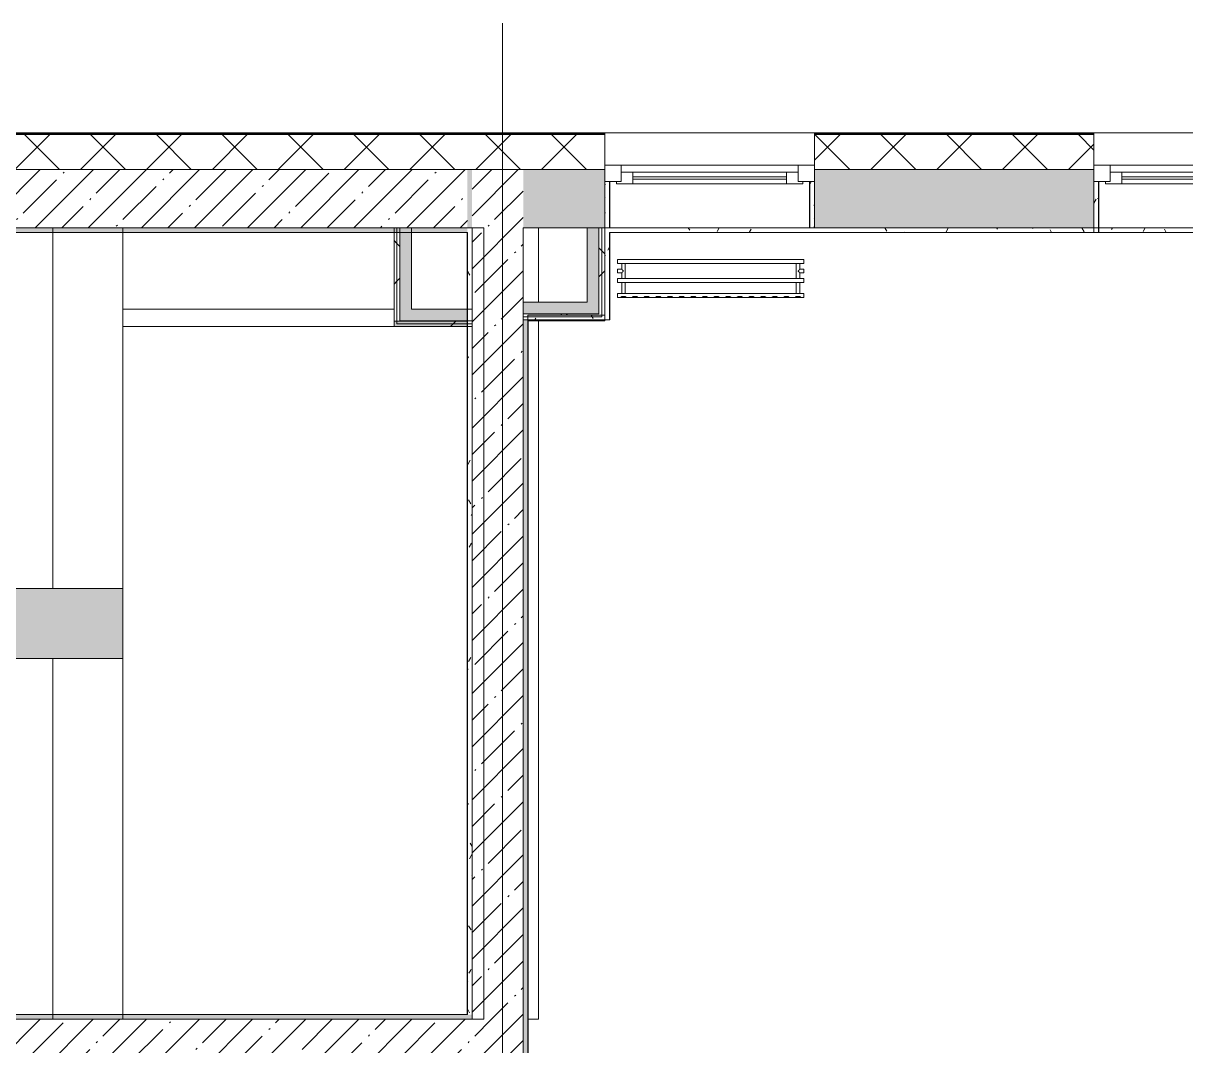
# Model space of a CAD drawing. Header units: millimetres. Extents: x -1113 to 415037, y -3642 to 354837.
# Drawn here: x 247425 to 252417, y 17636 to 22028 of the extents above; entities that cross this region are included whole.
import ezdxf

# ---------------------------------------------------------------- set-up
doc = ezdxf.new("R2010")
doc.units = ezdxf.units.MM
for name, color, linetype, lineweight in [('A-AREA-BNDY', 7, 'Continuous', 5), ('A-FLOR', 7, 'Continuous', 9), ('A-GLAZ', 7, 'Continuous', 9), ('A-GLAZ-1', 7, 'Continuous', 5), ('A-WALL', 7, 'Continuous', 5), ('I-WALL', 7, 'Continuous', 5), ('S-STRS', 7, 'Continuous', 9), ('S-STRS-MBND', 7, 'Continuous', 9), ('Оси', 7, 'Continuous', 9)]:
    doc.layers.add(name, color=color, linetype=linetype, lineweight=lineweight)
doc.layers.add('A-AREA-PATT-2', color=7, linetype='Continuous', lineweight=5, true_color=0xcde0ef, transparency=1)
for name, color, linetype, lineweight, true_color in [('A-WALL-1', 9, 'Continuous', 5, 0x808080), ('A-WALL-FNSH-1', 9, 'Continuous', 5, 0x808080), ('M-EQPM-1', 7, 'Continuous', 9, 0xb2b2b2)]:
    doc.layers.add(name, color=color, linetype=linetype, lineweight=lineweight, true_color=true_color)
pattern_1 = [(45, (148772.12, -1e-08), (-114.04925, 114.04925), []), (45, (148886.17, -1e-08), (-114.04925, 114.04925), [201.612, -40.322, 6.706, -33.617])]
pattern_2 = [(0, (148772.123, -1e-08), (243.84, 60.96), [20.117, -162.763, 20.117, -162.763, -975.36]), (0, (148772.123, -1e-08), (243.84, 60.96), [-365.76, 20.117, -345.643, 20.117, -162.763, -426.72]), (0, (148772.123, -1e-08), (243.84, 60.96), [-914.4, 20.117, -101.803, 20.117, -284.683]), (120, (148863.563, 30.48), (-174.71291, 180.691634), [20.117, -162.763, 20.117, -162.763, -975.36]), (120, (148863.563, 30.48), (-174.71291, 180.691634), [-365.76, 20.117, -345.643, 20.117, -162.763, -426.72]), (120, (148863.563, 30.48), (-174.71291, 180.691634), [-914.4, 20.117, -101.803, 20.117, -284.683]), (240, (148894.043, 152.4), (-69.12709, -241.651634), [20.117, -162.763, 20.117, -162.763, -975.36]), (240, (148894.043, 152.4), (-69.12709, -241.651634), [-365.76, 20.117, -345.643, 20.117, -162.763, -426.72]), (240, (148894.043, 152.4), (-69.12709, -241.651634), [-914.4, 20.117, -101.803, 20.117, -284.683])]
pattern_3 = [(45, (148772.12, -1e-08), (-212.132, 212.132), []), (135, (148772.12, -1e-08), (-212.132, -212.132), [])]

# ---------------------------------------------------------------- blocks, each defined once
blk = doc.blocks.new('120_Окно_СКБ_1Ст - 120_Окно_СКБ_1Ст 900х2500_h_ с форточкой-22877787-Объем проектирования 2 этажа')
at = {"layer": 'A-GLAZ'}
for p, q in [((-450, -127), (-450, -57)), ((-450, -57), (-380, -57)), ((-380, -57), (-380, -127)), ((380, -87), (-380, -87)), ((-380, -87), (-380, -127)), ((-330, -137), (-330, -87)), ((330, -137), (330, -87)), ((380, -127), (380, -57)), ((380, -57), (450, -57)), ((380, -127), (380, -87)), ((450, -57), (450, -127)), ((-380, -127), (-450, -127)), ((-380, -127), (-400, -127)), ((-400, -127), (-400, -137)), ((-400, -137), (400, -137)), ((400, -137), (-400, -137)), ((450, -127), (380, -127)), ((400, -127), (380, -127)), ((400, -137), (400, -127))]:
    blk.add_line(p, q, dxfattribs=at)
at = {"layer": 'A-GLAZ-1'}
for p, q in [((450, -57), (-450, -57)), ((-430, -127), (-400, -127)), ((-330, -107), (330, -107)), ((330, -117), (-330, -117)), ((400, -127), (430, -127))]:
    blk.add_line(p, q, dxfattribs=at)
blk = doc.blocks.new('120_Окно_СКБ_2Ст_Фрамуга сверху - 120_Окно_СКБ_2Ст_2300х2500_h_ ДОО-23103760-Объем проектирования 2 этажа')
at = {"layer": 'A-GLAZ'}
for p, q in [((-1150, -127), (-1150, -57)), ((-1150, -57), (-1080, -57)), ((-1080, -57), (-1080, -127)), ((520, -87), (-1080, -87)), ((-1080, -87), (-1080, -127)), ((-1030, -137), (-1030, -87)), ((470, -137), (470, -87)), ((520, -127), (520, -57)), ((520, -57), (590, -57)), ((520, -127), (520, -87)), ((590, -57), (590, -127)), ((1080, -87), (590, -87)), ((590, -87), (590, -127)), ((640, -137), (640, -87)), ((1030, -137), (1030, -87)), ((1080, -127), (1080, -57)), ((1080, -57), (1150, -57)), ((1080, -127), (1080, -87)), ((1150, -57), (1150, -127)), ((-1080, -127), (-1150, -127)), ((-1080, -127), (-1100, -127)), ((-1100, -127), (-1100, -137)), ((-1100, -137), (540, -137)), ((540, -137), (-1100, -137)), ((590, -127), (520, -127)), ((540, -127), (520, -127)), ((540, -137), (540, -127)), ((590, -127), (570, -127)), ((570, -127), (570, -137)), ((570, -137), (1100, -137)), ((1100, -137), (570, -137)), ((1150, -127), (1080, -127)), ((1100, -127), (1080, -127)), ((1100, -137), (1100, -127))]:
    blk.add_line(p, q, dxfattribs=at)
at = {"layer": 'A-GLAZ-1'}
for p, q in [((1150, -57), (-1150, -57)), ((-1080, -57), (1080, -57)), ((-1130, -127), (-1100, -127)), ((-1030, -107), (470, -107)), ((470, -117), (-1030, -117)), ((540, -127), (570, -127)), ((540, -127), (570, -127)), ((640, -107), (1030, -107)), ((1030, -117), (640, -117)), ((1100, -127), (1130, -127))]:
    blk.add_line(p, q, dxfattribs=at)
blk = doc.blocks.new('radiator_prado_classic_z_tip_30_po exemplyaru - Classic Z Тип 30-300-31189091-Объем проектирования 2 этажа')
at = {"layer": 'M-EQPM-1'}
for p, q in [((0, 228), (0, 210)), ((800, 228), (0, 228)), ((0, 210), (0, 228)), ((0, 228), (12.5, 228)), ((0, 210), (800, 210)), ((17.8, 210), (0, 210)), ((12.5, 228), (37.5, 228)), ((37.5, 228), (12.5, 228)), ((12.5, 228), (37.5, 228)), ((12.5, 228), (17.5, 223)), ((12.5, 228), (17.5, 223)), ((32.5, 223), (17.5, 223)), ((17.5, 223), (32.5, 223)), ((17.5, 210), (17.5, 164)), ((17.5, 210), (17.5, 164)), ((17.8, 210), (17.5, 210)), ((17.5, 210), (17.8, 210)), ((17.8, 210), (17.5, 210)), ((17.5, 210), (32.5, 210)), ((26.9, 210), (17.8, 210)), ((17.8, 210), (32.2, 210)), ((18.5, 210), (17.8, 210)), ((19.7, 210), (18.5, 210)), ((21.2, 210), (19.7, 210)), ((23.1, 210), (21.2, 210)), ((25, 210), (23.1, 210)), ((26.9, 210), (25, 210)), ((32.2, 210), (26.9, 210)), ((28.7, 210), (26.9, 210)), ((30.3, 210), (28.7, 210)), ((31.5, 210), (30.3, 210)), ((32.2, 210), (31.5, 210)), ((32.5, 210), (32.2, 210)), ((32.2, 210), (32.5, 210)), ((32.5, 210), (32.2, 210)), ((767.8, 210), (32.2, 210)), ((32.5, 223), (37.5, 228)), ((37.5, 228), (32.5, 223)), ((32.5, 164), (32.5, 210)), ((32.5, 164), (32.5, 210)), ((37.5, 228), (62.5, 228)), ((62.5, 228), (87.5, 228)), ((87.5, 228), (62.5, 228)), ((62.5, 228), (87.5, 228)), ((62.5, 228), (67.5, 223)), ((62.5, 228), (67.5, 223)), ((82.5, 223), (67.5, 223)), ((67.5, 223), (82.5, 223)), ((82.5, 223), (87.5, 228)), ((87.5, 228), (82.5, 223)), ((87.5, 228), (112.5, 228)), ((112.5, 228), (137.5, 228)), ((137.5, 228), (112.5, 228)), ((112.5, 228), (137.5, 228)), ((112.5, 228), (117.5, 223)), ((112.5, 228), (117.5, 223)), ((132.5, 223), (117.5, 223)), ((117.5, 223), (132.5, 223)), ((132.5, 223), (137.5, 228)), ((137.5, 228), (132.5, 223)), ((137.5, 228), (162.5, 228)), ((162.5, 228), (187.5, 228)), ((187.5, 228), (162.5, 228)), ((162.5, 228), (187.5, 228)), ((162.5, 228), (167.5, 223)), ((162.5, 228), (167.5, 223)), ((182.5, 223), (167.5, 223)), ((167.5, 223), (182.5, 223)), ((182.5, 223), (187.5, 228)), ((187.5, 228), (182.5, 223)), ((187.5, 228), (212.5, 228)), ((212.5, 228), (237.5, 228)), ((237.5, 228), (212.5, 228)), ((212.5, 228), (237.5, 228)), ((212.5, 228), (217.5, 223)), ((212.5, 228), (217.5, 223)), ((232.5, 223), (217.5, 223)), ((217.5, 223), (232.5, 223)), ((232.5, 223), (237.5, 228)), ((237.5, 228), (232.5, 223)), ((237.5, 228), (262.5, 228)), ((262.5, 228), (287.5, 228)), ((287.5, 228), (262.5, 228)), ((262.5, 228), (287.5, 228)), ((262.5, 228), (267.5, 223)), ((262.5, 228), (267.5, 223)), ((282.5, 223), (267.5, 223)), ((267.5, 223), (282.5, 223)), ((282.5, 223), (287.5, 228)), ((287.5, 228), (282.5, 223)), ((287.5, 228), (312.5, 228)), ((312.5, 228), (337.5, 228)), ((337.5, 228), (312.5, 228)), ((312.5, 228), (337.5, 228)), ((312.5, 228), (317.5, 223)), ((312.5, 228), (317.5, 223)), ((332.5, 223), (317.5, 223)), ((317.5, 223), (332.5, 223)), ((332.5, 223), (337.5, 228)), ((337.5, 228), (332.5, 223)), ((337.5, 228), (362.5, 228)), ((362.5, 228), (387.5, 228)), ((387.5, 228), (362.5, 228)), ((362.5, 228), (387.5, 228)), ((362.5, 228), (367.5, 223)), ((362.5, 228), (367.5, 223)), ((382.5, 223), (367.5, 223)), ((367.5, 223), (382.5, 223)), ((382.5, 223), (387.5, 228)), ((387.5, 228), (382.5, 223)), ((387.5, 228), (412.5, 228)), ((412.5, 228), (437.5, 228)), ((437.5, 228), (412.5, 228)), ((412.5, 228), (437.5, 228)), ((412.5, 228), (417.5, 223)), ((412.5, 228), (417.5, 223)), ((432.5, 223), (417.5, 223)), ((417.5, 223), (432.5, 223)), ((432.5, 223), (437.5, 228)), ((437.5, 228), (432.5, 223)), ((437.5, 228), (462.5, 228)), ((462.5, 228), (487.5, 228)), ((487.5, 228), (462.5, 228)), ((462.5, 228), (487.5, 228)), ((462.5, 228), (467.5, 223)), ((462.5, 228), (467.5, 223)), ((482.5, 223), (467.5, 223)), ((467.5, 223), (482.5, 223)), ((482.5, 223), (487.5, 228)), ((487.5, 228), (482.5, 223)), ((487.5, 228), (512.5, 228)), ((512.5, 228), (537.5, 228)), ((537.5, 228), (512.5, 228)), ((512.5, 228), (537.5, 228)), ((512.5, 228), (517.5, 223)), ((512.5, 228), (517.5, 223)), ((532.5, 223), (517.5, 223)), ((517.5, 223), (532.5, 223)), ((532.5, 223), (537.5, 228)), ((537.5, 228), (532.5, 223)), ((537.5, 228), (562.5, 228)), ((562.5, 228), (587.5, 228)), ((587.5, 228), (562.5, 228)), ((562.5, 228), (587.5, 228)), ((562.5, 228), (567.5, 223)), ((562.5, 228), (567.5, 223)), ((582.5, 223), (567.5, 223)), ((567.5, 223), (582.5, 223)), ((582.5, 223), (587.5, 228)), ((587.5, 228), (582.5, 223)), ((587.5, 228), (612.5, 228)), ((612.5, 228), (637.5, 228)), ((637.5, 228), (612.5, 228)), ((612.5, 228), (637.5, 228)), ((612.5, 228), (617.5, 223)), ((612.5, 228), (617.5, 223)), ((632.5, 223), (617.5, 223)), ((617.5, 223), (632.5, 223)), ((632.5, 223), (637.5, 228)), ((637.5, 228), (632.5, 223)), ((637.5, 228), (662.5, 228)), ((662.5, 228), (687.5, 228)), ((687.5, 228), (662.5, 228)), ((662.5, 228), (687.5, 228)), ((662.5, 228), (667.5, 223)), ((662.5, 228), (667.5, 223)), ((682.5, 223), (667.5, 223)), ((667.5, 223), (682.5, 223)), ((682.5, 223), (687.5, 228)), ((687.5, 228), (682.5, 223)), ((687.5, 228), (712.5, 228)), ((712.5, 228), (737.5, 228)), ((737.5, 228), (712.5, 228)), ((712.5, 228), (737.5, 228)), ((712.5, 228), (717.5, 223)), ((712.5, 228), (717.5, 223)), ((732.5, 223), (717.5, 223)), ((717.5, 223), (732.5, 223)), ((732.5, 223), (737.5, 228)), ((737.5, 228), (732.5, 223)), ((737.5, 228), (762.5, 228)), ((762.5, 228), (787.5, 228)), ((787.5, 228), (762.5, 228)), ((762.5, 228), (787.5, 228)), ((762.5, 228), (767.5, 223)), ((762.5, 228), (767.5, 223)), ((782.5, 223), (767.5, 223)), ((767.5, 223), (782.5, 223)), ((767.5, 210), (767.5, 164)), ((767.5, 210), (767.5, 164)), ((767.8, 210), (767.5, 210)), ((767.5, 210), (782.5, 210)), ((767.8, 210), (767.5, 210)), ((767.5, 210), (767.8, 210)), ((778.7, 210), (767.8, 210)), ((776.9, 210), (767.8, 210)), ((767.8, 210), (782.2, 210)), ((782.2, 210), (776.9, 210)), ((780.3, 210), (778.7, 210)), ((781.5, 210), (780.3, 210)), ((782.2, 210), (781.5, 210)), ((782.5, 210), (782.2, 210)), ((782.5, 210), (782.2, 210)), ((782.2, 210), (782.5, 210)), ((800, 210), (782.2, 210)), ((782.5, 223), (787.5, 228)), ((787.5, 228), (782.5, 223)), ((782.5, 164), (782.5, 210)), ((782.5, 164), (782.5, 210)), ((787.5, 228), (800, 228)), ((800, 210), (800, 228)), ((800, 228), (800, 210)), ((800, 164), (0, 164)), ((0, 164), (0, 146)), ((0, 146), (0, 164)), ((0, 164), (17.8, 164)), ((17.8, 164), (17.5, 164)), ((17.5, 164), (17.8, 164)), ((17.8, 164), (17.5, 164)), ((17.5, 164), (32.5, 164)), ((23.1, 164), (17.8, 164)), ((17.8, 164), (18.5, 164)), ((32.2, 164), (17.8, 164)), ((18.5, 164), (19.7, 164)), ((19.7, 164), (21.2, 164)), ((21.2, 164), (23.1, 164)), ((26.9, 164), (23.1, 164)), ((23.1, 164), (25, 164)), ((25, 164), (26.9, 164)), ((32.2, 164), (26.9, 164)), ((26.9, 164), (28.7, 164)), ((28.7, 164), (30.3, 164)), ((30.3, 164), (31.5, 164)), ((31.5, 164), (32.2, 164)), ((32.5, 164), (32.2, 164)), ((32.2, 164), (32.5, 164)), ((32.5, 164), (32.2, 164)), ((32.2, 164), (767.8, 164)), ((767.8, 164), (767.5, 164)), ((767.5, 164), (782.5, 164)), ((767.8, 164), (767.5, 164)), ((767.5, 164), (767.8, 164)), ((778.7, 164), (767.8, 164)), ((768.5, 164), (767.8, 164)), ((767.8, 164), (782.2, 164)), ((771.2, 164), (768.5, 164)), ((782.2, 164), (771.2, 164)), ((782.2, 164), (778.7, 164)), ((782.5, 164), (782.2, 164)), ((782.5, 164), (782.2, 164)), ((782.2, 164), (782.5, 164)), ((782.2, 164), (800, 164)), ((800, 146), (800, 164)), ((800, 164), (800, 146)), ((0, 146), (800, 146)), ((18.5, 146), (0, 146)), ((17.5, 121.5), (0, 121.5)), ((17.5, 121.5), (0, 121.5)), ((0, 121.5), (0, 120.5)), ((0, 106.5), (0, 121.5)), ((0, 120.5), (0, 107.5)), ((0, 120.5), (0, 119.3)), ((0, 114), (0, 120.5)), ((0, 120.5), (0, 120.5)), ((0, 119.3), (0, 117.8)), ((0, 117.8), (0, 114)), ((0, 114), (0, 110.3)), ((0, 107.5), (0, 114)), ((0, 110.3), (0, 108.7)), ((0, 108.7), (0, 107.5)), ((0, 107.5), (0, 106.5)), ((0, 107.5), (0, 107.5)), ((0, 106.5), (17.5, 106.5)), ((0, 106.5), (17.5, 106.5)), ((17.5, 146), (17.5, 121.5)), ((17.5, 146), (17.5, 121.5)), ((17.5, 146), (18.5, 146)), ((18.5, 146), (17.5, 146)), ((17.5, 146), (18.5, 146)), ((32.5, 146), (17.5, 146)), ((17.5, 106.5), (17.5, 82)), ((17.5, 106.5), (17.5, 82)), ((18.5, 146), (32.2, 146)), ((32.2, 146), (18.5, 146)), ((18.5, 146), (19.7, 146)), ((19.7, 146), (21.2, 146)), ((21.2, 146), (23.1, 146)), ((23.1, 146), (25, 146)), ((25, 146), (26.9, 146)), ((26.9, 146), (28.7, 146)), ((28.7, 146), (30.3, 146)), ((30.3, 146), (31.5, 146)), ((31.5, 146), (32.2, 146)), ((32.2, 146), (32.5, 146)), ((32.5, 146), (32.2, 146)), ((32.2, 146), (32.5, 146)), ((767.8, 146), (32.2, 146)), ((32.5, 82), (32.5, 146)), ((32.5, 82), (32.5, 146)), ((767.5, 146), (767.5, 82)), ((767.5, 146), (767.5, 82)), ((767.5, 146), (767.8, 146)), ((782.5, 146), (767.5, 146)), ((767.5, 146), (767.8, 146)), ((767.8, 146), (767.5, 146)), ((767.8, 146), (769.7, 146)), ((767.8, 146), (781.5, 146)), ((775, 146), (767.8, 146)), ((769.7, 146), (773.1, 146)), ((773.1, 146), (776.9, 146)), ((780.3, 146), (775, 146)), ((776.9, 146), (780.3, 146)), ((780.3, 146), (781.5, 146)), ((781.5, 146), (780.3, 146)), ((781.5, 146), (782.5, 146)), ((781.5, 146), (782.5, 146)), ((782.5, 146), (781.5, 146)), ((800, 146), (781.5, 146)), ((782.5, 121.5), (782.5, 146)), ((782.5, 121.5), (782.5, 146)), ((800, 121.5), (782.5, 121.5)), ((800, 121.5), (782.5, 121.5)), ((782.5, 82), (782.5, 106.5)), ((782.5, 106.5), (800, 106.5)), ((782.5, 82), (782.5, 106.5)), ((782.5, 106.5), (800, 106.5)), ((800, 121.5), (800, 106.5)), ((800, 120.5), (800, 121.5)), ((800, 121.5), (800, 120.5)), ((800, 120.5), (800, 121.5)), ((800, 107.5), (800, 120.5)), ((800, 120.5), (800, 107.5)), ((800, 107.5), (800, 120.5)), ((800, 106.5), (800, 107.5)), ((800, 107.5), (800, 106.5)), ((800, 106.5), (800, 107.5)), ((800, 82), (0, 82)), ((0, 82), (0, 64)), ((0, 64), (0, 82)), ((0, 82), (18.5, 82)), ((800, 64), (0, 64)), ((0, 64), (800, 64)), ((18.5, 82), (17.5, 82)), ((17.5, 82), (18.5, 82)), ((18.5, 82), (17.5, 82)), ((17.5, 82), (32.5, 82)), ((32.2, 82), (18.5, 82)), ((18.5, 82), (32.2, 82)), ((30.3, 82), (18.5, 82)), ((31.5, 82), (30.3, 82)), ((32.2, 82), (31.5, 82)), ((32.5, 82), (32.2, 82)), ((32.2, 82), (32.5, 82)), ((32.5, 82), (32.2, 82)), ((32.2, 82), (767.8, 82)), ((767.8, 82), (767.5, 82)), ((767.5, 82), (782.5, 82)), ((767.8, 82), (767.5, 82)), ((767.5, 82), (767.8, 82)), ((771.2, 82), (767.8, 82)), ((768.5, 82), (767.8, 82)), ((767.8, 82), (781.5, 82)), ((773.1, 82), (768.5, 82)), ((778.7, 82), (771.2, 82)), ((776.9, 82), (773.1, 82)), ((781.5, 82), (776.9, 82)), ((781.5, 82), (778.7, 82)), ((782.5, 82), (781.5, 82)), ((782.5, 82), (781.5, 82)), ((781.5, 82), (782.5, 82)), ((781.5, 82), (800, 82)), ((800, 64), (800, 82)), ((800, 82), (800, 64))]:
    blk.add_line(p, q, dxfattribs=at)
for points, knots in [([(18.5, 120.5), (18.4, 120.6), (18.3, 120.7), (18.1, 120.9), (17.9, 121.1), (17.8, 121.2), (17.7, 121.3), (17.5, 121.5), (17.5, 121.5), (17.5, 121.5)], [0.7142857, 0.7142857, 0.7142857, 0.7142857, 0.75, 0.7857143, 0.8214286, 0.8571429, 0.8928571, 0.9285714, 1, 1, 1, 1]), ([(17.5, 121.5), (17.5, 121.5), (17.5, 121.5), (17.7, 121.3), (17.8, 121.2), (17.9, 121.1), (18.1, 120.9), (18.3, 120.7), (18.4, 120.6), (18.5, 120.5)], [0, 0, 0, 0, 0.0714286, 0.1071429, 0.1428571, 0.1785714, 0.2142857, 0.25, 0.2857143, 0.2857143, 0.2857143, 0.2857143]), ([(17.5, 121.5), (17.5, 121.5), (17.5, 121.5), (17.7, 121.3), (17.8, 121.2), (17.9, 121.1), (18.1, 120.9), (18.3, 120.7), (18.4, 120.6), (18.5, 120.5)], [0, 0, 0, 0, 0.0714286, 0.1071429, 0.1428571, 0.1785714, 0.2142857, 0.25, 0.2857143, 0.2857143, 0.2857143, 0.2857143]), ([(25, 114), (24.5, 114.5), (23.6, 115.4), (22.4, 116.6), (21.6, 117.4), (21.1, 117.9), (20.8, 118.2), (20.5, 118.5), (20.2, 118.8), (19.8, 119.1), (19.6, 119.4), (19.3, 119.7), (19, 120), (18.7, 120.3), (18.5, 120.5), (18.3, 120.7), (18.1, 120.9), (17.9, 121.1), (17.8, 121.2), (17.7, 121.3), (17.5, 121.5), (17.5, 121.5), (17.5, 121.5)], [0, 0, 0, 0, 0.142857, 0.285714, 0.357143, 0.392857, 0.428571, 0.464286, 0.5, 0.535714, 0.571429, 0.607143, 0.642857, 0.678571, 0.714286, 0.75, 0.785714, 0.821429, 0.857143, 0.892857, 0.928571, 1, 1, 1, 1]), ([(17.5, 106.5), (17.5, 106.5), (17.5, 106.5), (17.7, 106.7), (17.8, 106.8), (17.9, 106.9), (18.1, 107.1), (18.3, 107.3), (18.5, 107.5), (18.7, 107.7), (19, 108), (19.3, 108.3), (19.6, 108.6), (19.8, 108.9), (20.3, 109.3), (20.7, 109.7), (21.1, 110.1), (21.6, 110.6), (22.4, 111.4), (23.6, 112.6), (24.5, 113.5), (25, 114)], [0, 0, 0, 0, 0.071429, 0.107143, 0.142857, 0.178571, 0.214286, 0.25, 0.285714, 0.321429, 0.357143, 0.392857, 0.428571, 0.464286, 0.5, 0.571429, 0.607143, 0.642857, 0.714286, 0.857143, 1, 1, 1, 1]), ([(17.5, 106.5), (17.5, 106.5), (17.5, 106.5), (17.7, 106.7), (17.8, 106.8), (17.9, 106.9), (18.1, 107.1), (18.3, 107.3), (18.4, 107.4), (18.5, 107.5)], [0, 0, 0, 0, 0.0714286, 0.1071429, 0.1428571, 0.1785714, 0.2142857, 0.25, 0.2857143, 0.2857143, 0.2857143, 0.2857143]), ([(18.5, 107.5), (18.4, 107.4), (18.3, 107.3), (18.1, 107.1), (17.9, 106.9), (17.8, 106.8), (17.7, 106.7), (17.5, 106.5), (17.5, 106.5), (17.5, 106.5)], [0.7142857, 0.7142857, 0.7142857, 0.7142857, 0.75, 0.7857143, 0.8214286, 0.8571429, 0.8928571, 0.9285714, 1, 1, 1, 1]), ([(18.5, 107.5), (18.4, 107.4), (18.3, 107.3), (18.1, 107.1), (17.9, 106.9), (17.8, 106.8), (17.7, 106.7), (17.5, 106.5), (17.5, 106.5), (17.5, 106.5)], [0.7142857, 0.7142857, 0.7142857, 0.7142857, 0.75, 0.7857143, 0.8214286, 0.8571429, 0.8928571, 0.9285714, 1, 1, 1, 1]), ([(22.1, 116.9), (21.9, 117.1), (21.6, 117.4), (21.1, 117.9), (20.8, 118.2), (20.5, 118.5), (20.2, 118.8), (19.9, 119.2), (19.7, 119.3), (19.6, 119.4)], [0.2857143, 0.2857143, 0.2857143, 0.2857143, 0.3571429, 0.3928571, 0.4285714, 0.4642857, 0.5, 0.5357143, 0.5714286, 0.5714286, 0.5714286, 0.5714286]), ([(19.6, 119.4), (19.7, 119.3), (19.9, 119.2), (20.3, 118.7), (20.7, 118.3), (21.1, 117.9), (21.6, 117.4), (21.9, 117.1), (22.1, 116.9)], [0.4285714, 0.4285714, 0.4285714, 0.4285714, 0.4642857, 0.5, 0.5714286, 0.6071429, 0.6428571, 0.7142857, 0.7142857, 0.7142857, 0.7142857]), ([(19.6, 119.4), (19.7, 119.3), (19.8, 119.1), (20.3, 118.7), (20.6, 118.4), (20.8, 118.2)], [0.4285714, 0.4285714, 0.4285714, 0.4285714, 0.4642857, 0.5, 0.5714286, 0.5714286, 0.5714286, 0.5714286]), ([(19.6, 108.6), (19.7, 108.7), (19.9, 108.8), (20.3, 109.3), (20.7, 109.7), (21.1, 110.1), (21.6, 110.6), (21.9, 110.9), (22.1, 111.1)], [0.4285714, 0.4285714, 0.4285714, 0.4285714, 0.4642857, 0.5, 0.5714286, 0.6071429, 0.6428571, 0.7142857, 0.7142857, 0.7142857, 0.7142857]), ([(22.1, 111.1), (21.9, 110.9), (21.6, 110.6), (21.1, 110.1), (20.8, 109.8), (20.5, 109.5), (20.2, 109.2), (19.9, 108.8), (19.7, 108.7), (19.6, 108.6)], [0.2857143, 0.2857143, 0.2857143, 0.2857143, 0.3571429, 0.3928571, 0.4285714, 0.4642857, 0.5, 0.5357143, 0.5714286, 0.5714286, 0.5714286, 0.5714286]), ([(20.8, 118.2), (20.9, 118.1), (21.1, 117.9), (21.6, 117.4), (21.9, 117.1), (22.1, 116.9)], [0.5714286, 0.5714286, 0.5714286, 0.5714286, 0.6071429, 0.6428571, 0.7142857, 0.7142857, 0.7142857, 0.7142857]), ([(22.1, 111.1), (21.9, 110.9), (21.6, 110.6), (21.1, 110.1), (20.9, 109.9), (20.8, 109.8)], [0.2857143, 0.2857143, 0.2857143, 0.2857143, 0.3571429, 0.3928571, 0.4285714, 0.4285714, 0.4285714, 0.4285714]), ([(775, 114), (775.5, 114.5), (776.4, 115.4), (777.6, 116.6), (778.4, 117.4), (778.9, 117.9), (779.2, 118.2), (779.5, 118.5), (779.8, 118.8), (780.1, 119.2), (780.4, 119.4), (780.7, 119.7), (781, 120), (781.3, 120.3), (781.5, 120.5), (781.7, 120.7), (781.9, 120.9), (782.1, 121.1), (782.2, 121.2), (782.3, 121.3), (782.5, 121.5), (782.5, 121.5), (782.5, 121.5)], [0, 0, 0, 0, 0.142857, 0.285714, 0.357143, 0.392857, 0.428571, 0.464286, 0.5, 0.535714, 0.571429, 0.607143, 0.642857, 0.678571, 0.714286, 0.75, 0.785714, 0.821429, 0.857143, 0.892857, 0.928571, 1, 1, 1, 1]), ([(782.5, 106.5), (782.5, 106.5), (782.5, 106.5), (782.3, 106.7), (782.2, 106.8), (782.1, 106.9), (781.9, 107.1), (781.7, 107.3), (781.5, 107.5), (781.3, 107.7), (781, 108), (780.7, 108.3), (780.4, 108.6), (780.1, 108.8), (779.7, 109.3), (779.3, 109.7), (778.9, 110.1), (778.4, 110.6), (777.6, 111.4), (776.4, 112.6), (775.5, 113.5), (775, 114)], [0, 0, 0, 0, 0.071429, 0.107143, 0.142857, 0.178571, 0.214286, 0.25, 0.285714, 0.321429, 0.357143, 0.392857, 0.428571, 0.464286, 0.5, 0.571429, 0.607143, 0.642857, 0.714286, 0.857143, 1, 1, 1, 1]), ([(780.4, 119.4), (780.3, 119.3), (780.1, 119.2), (779.7, 118.7), (779.3, 118.3), (778.9, 117.9), (778.4, 117.4), (778.1, 117.1), (777.9, 116.9)], [0.4285714, 0.4285714, 0.4285714, 0.4285714, 0.4642857, 0.5, 0.5714286, 0.6071429, 0.6428571, 0.7142857, 0.7142857, 0.7142857, 0.7142857]), ([(777.9, 116.9), (778.1, 117.1), (778.4, 117.4), (778.9, 117.9), (779.2, 118.2), (779.5, 118.5), (779.8, 118.8), (780.1, 119.2), (780.3, 119.3), (780.4, 119.4)], [0.2857143, 0.2857143, 0.2857143, 0.2857143, 0.3571429, 0.3928571, 0.4285714, 0.4642857, 0.5, 0.5357143, 0.5714286, 0.5714286, 0.5714286, 0.5714286]), ([(779.2, 118.2), (779.1, 118.1), (778.9, 117.9), (778.4, 117.4), (778.1, 117.1), (777.9, 116.9)], [0.5714286, 0.5714286, 0.5714286, 0.5714286, 0.6071429, 0.6428571, 0.7142857, 0.7142857, 0.7142857, 0.7142857]), ([(777.9, 111.1), (778.1, 110.9), (778.4, 110.6), (778.9, 110.1), (779.2, 109.8), (779.5, 109.5), (779.8, 109.2), (780.1, 108.8), (780.3, 108.7), (780.4, 108.6)], [0.2857143, 0.2857143, 0.2857143, 0.2857143, 0.3571429, 0.3928571, 0.4285714, 0.4642857, 0.5, 0.5357143, 0.5714286, 0.5714286, 0.5714286, 0.5714286]), ([(777.9, 111.1), (778.1, 110.9), (778.4, 110.6), (778.9, 110.1), (779.2, 109.8), (779.5, 109.5), (779.8, 109.2), (780.1, 108.8), (780.3, 108.7), (780.4, 108.6)], [0.2857143, 0.2857143, 0.2857143, 0.2857143, 0.3571429, 0.3928571, 0.4285714, 0.4642857, 0.5, 0.5357143, 0.5714286, 0.5714286, 0.5714286, 0.5714286]), ([(780.4, 108.6), (780.3, 108.7), (780.1, 108.8), (779.7, 109.3), (779.3, 109.7), (778.9, 110.1), (778.4, 110.6), (778.1, 110.9), (777.9, 111.1)], [0.4285714, 0.4285714, 0.4285714, 0.4285714, 0.4642857, 0.5, 0.5714286, 0.6071429, 0.6428571, 0.7142857, 0.7142857, 0.7142857, 0.7142857]), ([(780.4, 119.4), (780.3, 119.3), (780.1, 119.2), (779.7, 118.7), (779.4, 118.4), (779.2, 118.2)], [0.4285714, 0.4285714, 0.4285714, 0.4285714, 0.4642857, 0.5, 0.5714286, 0.5714286, 0.5714286, 0.5714286]), ([(782.5, 121.5), (782.5, 121.5), (782.5, 121.5), (782.3, 121.3), (782.2, 121.2), (782.1, 121.1), (781.9, 120.9), (781.7, 120.7), (781.6, 120.6), (781.5, 120.5)], [0, 0, 0, 0, 0.0714286, 0.1071429, 0.1428571, 0.1785714, 0.2142857, 0.25, 0.2857143, 0.2857143, 0.2857143, 0.2857143]), ([(782.5, 121.5), (782.5, 121.5), (782.5, 121.5), (782.3, 121.3), (782.2, 121.2), (782.1, 121.1), (781.9, 120.9), (781.7, 120.7), (781.6, 120.6), (781.5, 120.5)], [0, 0, 0, 0, 0.0714286, 0.1071429, 0.1428571, 0.1785714, 0.2142857, 0.25, 0.2857143, 0.2857143, 0.2857143, 0.2857143]), ([(781.5, 120.5), (781.6, 120.6), (781.7, 120.7), (781.9, 120.9), (782.1, 121.1), (782.2, 121.2), (782.3, 121.3), (782.5, 121.5), (782.5, 121.5), (782.5, 121.5)], [0.7142857, 0.7142857, 0.7142857, 0.7142857, 0.75, 0.7857143, 0.8214286, 0.8571429, 0.8928571, 0.9285714, 1, 1, 1, 1]), ([(781.5, 107.5), (781.6, 107.4), (781.7, 107.3), (781.9, 107.1), (782.1, 106.9), (782.2, 106.8), (782.3, 106.7), (782.5, 106.5), (782.5, 106.5), (782.5, 106.5)], [0.7142857, 0.7142857, 0.7142857, 0.7142857, 0.75, 0.7857143, 0.8214286, 0.8571429, 0.8928571, 0.9285714, 1, 1, 1, 1]), ([(781.5, 107.5), (781.6, 107.4), (781.7, 107.3), (781.9, 107.1), (782.1, 106.9), (782.2, 106.8), (782.3, 106.7), (782.5, 106.5), (782.5, 106.5), (782.5, 106.5)], [0.7142857, 0.7142857, 0.7142857, 0.7142857, 0.75, 0.7857143, 0.8214286, 0.8571429, 0.8928571, 0.9285714, 1, 1, 1, 1]), ([(782.5, 106.5), (782.5, 106.5), (782.5, 106.5), (782.3, 106.7), (782.2, 106.8), (782.1, 106.9), (781.9, 107.1), (781.7, 107.3), (781.6, 107.4), (781.5, 107.5)], [0, 0, 0, 0, 0.0714286, 0.1071429, 0.1428571, 0.1785714, 0.2142857, 0.25, 0.2857143, 0.2857143, 0.2857143, 0.2857143])]:
    blk.add_open_spline(points, degree=3, knots=knots, dxfattribs=at)
for points in [[(19.6, 119.4), (19.5, 119.5), (19.3, 119.7), (19, 120), (18.7, 120.3), (18.6, 120.4), (18.5, 120.5)], [(18.5, 120.5), (18.6, 120.4), (18.7, 120.3), (19, 120), (19.3, 119.7), (19.5, 119.5), (19.6, 119.4)], [(18.5, 120.5), (18.6, 120.4), (18.7, 120.3), (19, 120), (19.3, 119.7), (19.5, 119.5), (19.6, 119.4)], [(18.5, 107.5), (18.6, 107.6), (18.7, 107.7), (19, 108), (19.3, 108.3), (19.5, 108.5), (19.6, 108.6)], [(19.6, 108.6), (19.5, 108.5), (19.3, 108.3), (19, 108), (18.7, 107.7), (18.6, 107.6), (18.5, 107.5)], [(19.6, 108.6), (19.5, 108.5), (19.3, 108.3), (19, 108), (18.7, 107.7), (18.6, 107.6), (18.5, 107.5)], [(20.8, 109.8), (20.7, 109.7), (20.5, 109.5), (20.2, 109.2), (19.8, 108.9), (19.7, 108.7), (19.6, 108.6)], [(25, 114), (24.5, 114.5), (23.6, 115.4), (22.6, 116.4), (22.1, 116.9)], [(22.1, 116.9), (22.6, 116.4), (23.6, 115.4), (24.5, 114.5), (25, 114)], [(22.1, 116.9), (22.6, 116.4), (23.6, 115.4), (24.5, 114.5), (25, 114)], [(22.1, 111.1), (22.6, 111.6), (23.6, 112.6), (24.5, 113.5), (25, 114)], [(25, 114), (24.5, 113.5), (23.6, 112.6), (22.6, 111.6), (22.1, 111.1)], [(25, 114), (24.5, 113.5), (23.6, 112.6), (22.6, 111.6), (22.1, 111.1)], [(777.9, 116.9), (777.4, 116.4), (776.4, 115.4), (775.5, 114.5), (775, 114)], [(777.9, 116.9), (777.4, 116.4), (776.4, 115.4), (775.5, 114.5), (775, 114)], [(775, 114), (775.5, 114.5), (776.4, 115.4), (777.4, 116.4), (777.9, 116.9)], [(775, 114), (775.5, 113.5), (776.4, 112.6), (777.4, 111.6), (777.9, 111.1)], [(775, 114), (775.5, 113.5), (776.4, 112.6), (777.4, 111.6), (777.9, 111.1)], [(777.9, 111.1), (777.4, 111.6), (776.4, 112.6), (775.5, 113.5), (775, 114)], [(781.5, 120.5), (781.4, 120.4), (781.3, 120.3), (781, 120), (780.7, 119.7), (780.5, 119.5), (780.4, 119.4)], [(781.5, 120.5), (781.4, 120.4), (781.3, 120.3), (781, 120), (780.7, 119.7), (780.5, 119.5), (780.4, 119.4)], [(780.4, 119.4), (780.5, 119.5), (780.7, 119.7), (781, 120), (781.3, 120.3), (781.4, 120.4), (781.5, 120.5)], [(780.4, 108.6), (780.5, 108.5), (780.7, 108.3), (781, 108), (781.3, 107.7), (781.4, 107.6), (781.5, 107.5)], [(780.4, 108.6), (780.5, 108.5), (780.7, 108.3), (781, 108), (781.3, 107.7), (781.4, 107.6), (781.5, 107.5)], [(781.5, 107.5), (781.4, 107.6), (781.3, 107.7), (781, 108), (780.7, 108.3), (780.5, 108.5), (780.4, 108.6)]]:
    blk.add_open_spline(points, degree=3, dxfattribs=at)
blk = doc.blocks.new('Зашивка приборов отопления31 - Зашивка приборов отопления-33324104-Объем проектирования 2 этажа')
at = {"layer": 'A-WALL'}
for p, q in [((126595, 120), (125430, 120)), ((126595, 45), (126595, 120)), ((126595, 45), (125430, 45)), ((125430, 45), (126595, 45)), ((126595, -285), (126595, 45))]:
    blk.add_line(p, q, dxfattribs=at)

msp = doc.modelspace()

# ---------------------------------------------------------------- hatches: boundary and pattern name
at = {"layer": 'A-AREA-PATT-2'}
h = msp.add_hatch(color=256, dxfattribs=at)
h.paths.add_polyline_path([(247852.1, 19300), (247852.1, 19600), (243952.1, 19600), (243952.1, 19300), (247552.1, 19300)])
h.paths.add_polyline_path([(249092.1, 20725), (249331.6, 20725), (249331.6, 20749.5), (249017.1, 20749.5), (249017.1, 20725), (249042.1, 20725)])
h.paths.add_polyline_path([(245382.1, 21130), (245449.7, 21130), (245449.7, 21140), (245332, 21140), (245332, 21130), (245337.6, 21130)])
at = {"layer": 'A-WALL'}
h = msp.add_hatch(dxfattribs=at)
h.set_pattern_fill('FP_24', color=256, style=0, pattern_type=2)
h.set_pattern_definition([(45, (148772.12, -1e-08), (-141.42136, 141.42136), []), (135, (148772.12, -1e-08), (-141.42136, -141.42136), [])])
h.paths.add_polyline_path([(259122.1, 21400), (260022.1, 21400), (260022.1, 21550), (258722.6, 21550), (258722.6, 21400)])
h.paths.add_polyline_path([(254322.3, 21400), (255622.6, 21400), (255622.6, 21550), (254322.3, 21550)])
h.paths.add_polyline_path([(257822.6, 21400), (257822.6, 21550), (256522.6, 21550), (256522.6, 21400), (257294.4, 21400)])
h.paths.add_polyline_path([(252022.3, 21400), (252022.3, 21550), (250822.1, 21550), (250822.1, 21400)])
h.paths.add_polyline_path([(249847.1, 21400), (249922.1, 21400), (249922.1, 21550), (245382.1, 21550), (245382.1, 21400), (249637.1, 21400)])
h.paths.add_polyline_path([(242082.1, 21400), (242082.1, 21550), (241832.1, 21550), (241832.1, 21400)])
h.paths.add_polyline_path([(266689.9, 21400), (268022.3, 21400), (268022.3, 21550), (266672.6, 21550), (266672.6, 21400)])
h.paths.add_polyline_path([(264521.7, 21400), (265772.6, 21400), (265772.6, 21550), (264372.6, 21550), (264372.6, 21400)])
h.paths.add_polyline_path([(260922.1, 21400), (262072.6, 21400), (262072.6, 21550), (260922.1, 21550)])
h.paths.add_polyline_path([(273602.1, 21400), (274002.1, 21400), (274002.1, 21550), (268922.3, 21550), (268922.3, 21400), (272471.8, 21400)])
at = {"layer": 'I-WALL'}
h = msp.add_hatch(dxfattribs=at)
h.set_pattern_fill('FP_1', color=256, style=0, pattern_type=2)
h.set_pattern_definition(pattern_1)
h.paths.add_polyline_path([(249017.1, 21150), (249332.1, 21150), (249332.1, 21400), (245382.1, 21400), (245382.1, 21150), (246453.3, 21150)])
h.paths.add_polyline_path([(241822.6, 21150), (242082.1, 21150), (242082.1, 21400), (241802.1, 21400), (241802.1, 21150), (241822.1, 21150)])
h = msp.add_hatch(dxfattribs=at)
h.set_pattern_fill('FP_1', color=256, style=0, pattern_type=2)
h.set_pattern_definition(pattern_1)
h.paths.add_polyline_path([(259122.1, 21150), (259122.1, 21400), (258722.6, 21400), (258722.6, 21150), (259117.2, 21150)])
h.paths.add_polyline_path([(257294.4, 21150), (257822.6, 21150), (257822.6, 21400), (256522.6, 21400), (256522.6, 21150), (257242.1, 21150)])
h.paths.add_polyline_path([(249344.3, 21150), (249352.1, 21150), (249352.1, 21400), (249332.1, 21400), (249332.1, 21150)])
h.paths.add_polyline_path([(269982.1, 21150), (269982.1, 21400), (269622.1, 21400), (269622.1, 21150)])
h.paths.add_polyline_path([(249572.1, 21150), (249922.1, 21150), (249922.1, 21400), (249572.1, 21400), (249572.1, 21391.7)])
h.paths.add_polyline_path([(268022.3, 21150), (268022.3, 21400), (266672.6, 21400), (266672.6, 21150), (267412.6, 21150)])
h.paths.add_polyline_path([(265772.6, 21150), (265772.6, 21400), (264872.6, 21400), (264872.6, 21150), (265244.4, 21150)])
h.paths.add_polyline_path([(252022.3, 21150), (252022.3, 21400), (250822.1, 21400), (250822.1, 21150)])
h.paths.add_polyline_path([(260922.1, 21150), (262072.6, 21150), (262072.6, 21400), (260922.1, 21400)])
h.paths.add_polyline_path([(254822.1, 21150), (255622.6, 21150), (255622.6, 21400), (254822.1, 21400)])
h.paths.add_polyline_path([(259822.1, 21150), (260022.1, 21150), (260022.1, 21400), (259822.1, 21400), (259822.1, 21275)])
h = msp.add_hatch(dxfattribs=at)
h.set_pattern_fill('FP_1', color=256, style=0, pattern_type=2)
h.set_pattern_definition(pattern_1)
h.paths.add_polyline_path([(249572.1, 17750), (249572.1, 21400), (249352.1, 21400), (249352.1, 17750), (249530.8, 17750)])
h = msp.add_hatch(dxfattribs=at)
h.set_pattern_fill('FP_191', color=256, style=0, pattern_type=2)
h.set_pattern_definition(pattern_2)
h.paths.add_polyline_path([(249942.1, 21150), (249942.1, 21348), (249922.1, 21348), (249922.1, 21150)])
h = msp.add_hatch(dxfattribs=at)
h.set_pattern_fill('FP_191', color=256, style=0, pattern_type=2)
h.set_pattern_definition(pattern_2)
h.paths.add_polyline_path([(250822.1, 21150), (250822.1, 21348), (250802.1, 21348), (250802.1, 21150)])
h = msp.add_hatch(dxfattribs=at)
h.set_pattern_fill('FP_191', color=256, style=0, pattern_type=2)
h.set_pattern_definition(pattern_2)
h.paths.add_polyline_path([(252022.3, 21150), (252042.3, 21150), (252042.3, 21348), (252022.3, 21348), (252022.3, 21338)])
h = msp.add_hatch(dxfattribs=at)
h.set_pattern_fill('FP_191', color=256, style=0, pattern_type=2)
h.set_pattern_definition(pattern_2)
h.paths.add_polyline_path([(249017.1, 21130), (249331.1, 21130), (249332.1, 21150), (241822.6, 21150), (241822.6, 21130), (247852.1, 21130)])
h = msp.add_hatch(dxfattribs=at)
h.set_pattern_fill('FP_192', color=256, style=0, pattern_type=2)
h.set_pattern_definition(pattern_3)
h.paths.add_polyline_path([(249029.6, 20725), (249029.6, 21130), (249017.1, 21130), (249017.1, 20725)])
h = msp.add_hatch(dxfattribs=at)
h.set_pattern_fill('FP_192', color=256, style=0, pattern_type=2)
h.set_pattern_definition(pattern_3)
h.paths.add_polyline_path([(249029.6, 20737.5), (249042.1, 20737.5), (249042.1, 21130), (249029.6, 21130), (249029.6, 20749.5)])
for points in [[(249092.1, 20750), (249092.1, 21130), (249042.1, 21130), (249042.1, 20750)], [(249897.1, 20780), (249897.1, 21150), (249847.1, 21150), (249847.1, 20780)], [(249705.7, 20780), (249847.1, 20780), (249847.1, 20830), (249572.1, 20830), (249572.1, 20780), (249637.1, 20780)], [(249332.1, 20750), (249332.1, 20800), (249092.1, 20800), (249092.1, 20750)]]:
    msp.add_hatch(color=256, dxfattribs=at).paths.add_polyline_path(points)
h = msp.add_hatch(dxfattribs=at)
h.set_pattern_fill('FP_191', color=256, style=0, pattern_type=2)
h.set_pattern_definition(pattern_2)
h.paths.add_polyline_path([(249352.1, 17770), (249352.1, 17961), (249332.1, 17961), (249332.1, 17771), (249344.3, 17770.4)])
h.paths.add_polyline_path([(249352.1, 17962), (249352.1, 21150), (249332.1, 21150), (249332.1, 17962), (249344.3, 17962)])
h = msp.add_hatch(dxfattribs=at)
h.set_pattern_fill('FP_192', color=256, style=0, pattern_type=2)
h.set_pattern_definition(pattern_3)
h.paths.add_polyline_path([(249909.6, 20767.5), (249909.6, 20771.7), (249906.3, 20770.8)])
h.paths.add_polyline_path([(249897.1, 20775), (249909.6, 20775), (249909.6, 21150), (249897.1, 21150), (249897.1, 20780)])
h = msp.add_hatch(dxfattribs=at)
h.set_pattern_fill('FP_192', color=256, style=0, pattern_type=2)
h.set_pattern_definition(pattern_3)
h.paths.add_polyline_path([(249922.1, 20775), (249922.1, 21150), (249909.6, 21150), (249909.9, 20775)])
h.paths.add_polyline_path([(249922.1, 20755), (249922.1, 20775), (249909.6, 20771.7), (249909.6, 20767.5)])
h = msp.add_hatch(dxfattribs=at)
h.set_pattern_fill('FP_191', color=256, style=0, pattern_type=2)
h.set_pattern_definition(pattern_2)
h.paths.add_polyline_path([(254321.1, 21130), (254322.1, 21150), (249922.1, 21150), (249943.1, 21130), (254102.1, 21130)])
h.paths.add_polyline_path([(249942.1, 21130), (249922.1, 21150), (249922.1, 21130)])
h = msp.add_hatch(dxfattribs=at)
h.set_pattern_fill('FP_191', color=256, style=0, pattern_type=2)
h.set_pattern_definition(pattern_2)
h.paths.add_polyline_path([(249942.1, 20775), (249942.1, 21130), (249922.1, 21130), (249922.1, 20775)])
h = msp.add_hatch(dxfattribs=at)
h.set_pattern_fill('FP_192', color=256, style=0, pattern_type=2)
h.set_pattern_definition(pattern_3)
h.paths.add_polyline_path([(249572.1, 20767.5), (249596.3, 20768.6), (249592.1, 20775), (249897.1, 20775), (249897.1, 20780), (249572.1, 20780), (249572.1, 20775)])
h = msp.add_hatch(dxfattribs=at)
h.set_pattern_fill('FP_191', color=256, style=0, pattern_type=2)
h.set_pattern_definition(pattern_2)
h.paths.add_polyline_path([(249847.1, 20755), (249922.1, 20755), (249906.3, 20770.8), (249922.1, 20775), (249592.1, 20775), (249605.1, 20755), (249705.7, 20755)])
h.paths.add_polyline_path([(249942.1, 20755), (249942.1, 20775), (249922.1, 20775), (249922.1, 20755)])
h = msp.add_hatch(dxfattribs=at)
h.set_pattern_fill('FP_192', color=256, style=0, pattern_type=2)
h.set_pattern_definition(pattern_3)
h.paths.add_polyline_path([(249029.6, 20725), (249332.1, 20725), (249331.6, 20737.5), (249029.6, 20737.5), (249029.6, 20726)])
h = msp.add_hatch(dxfattribs=at)
h.set_pattern_fill('FP_192', color=256, style=0, pattern_type=2)
h.set_pattern_definition(pattern_3)
h.paths.add_polyline_path([(249042.1, 20737.5), (249332.1, 20738.5), (249331.6, 20750), (249042.1, 20749.5)])
h = msp.add_hatch(dxfattribs=at)
h.set_pattern_fill('FP_191', color=256, style=0, pattern_type=2)
h.set_pattern_definition(pattern_2)
h.paths.add_polyline_path([(249572.1, 13900), (249592.1, 13921), (249592.1, 14105), (249580.1, 14105), (249580.1, 14075), (249572.1, 14075), (249572.1, 13920)])
h.paths.add_polyline_path([(249592.1, 13900), (249592.1, 13920), (249572.1, 13900)])
h.paths.add_polyline_path([(249592.1, 15205), (249592.1, 20755), (249572.1, 20755), (249572.1, 15235), (249580.1, 15235), (249580.1, 15205)])
h = msp.add_hatch(dxfattribs=at)
h.set_pattern_fill('FP_191', color=256, style=0, pattern_type=2)
h.set_pattern_definition(pattern_2)
h.paths.add_polyline_path([(249352.1, 17750), (249352.1, 17770), (243352.1, 17770), (243352.1, 17750), (249344.3, 17750)])
h = msp.add_hatch(dxfattribs=at)
h.set_pattern_fill('FP_1', color=256, style=0, pattern_type=2)
h.set_pattern_definition(pattern_1)
h.paths.add_polyline_path([(244507.6, 17530), (249572.1, 17530), (249572.1, 17750), (243352.1, 17750), (243352.1, 17530), (244359.2, 17530)])

# ---------------------------------------------------------------- linework, layer by layer
at = {"layer": 'A-AREA-BNDY', "flags": 128}
msp.add_lwpolyline([(244672.5, 17771), (249331.1, 17771), (249331.1, 20749), (249017.1, 20749), (249017.1, 20725), (247852.1, 20725), (247852.1, 20800), (247852.1, 21129), (245449.7, 21129), (245449.7, 21130), (245332, 21130), (245332, 21129), (241823.1, 21129), (241823.1, 13641), (243331.1, 13641), (243331.1, 17771)], close=True, dxfattribs=at)
msp.add_lwpolyline([(254321.1, 21129), (249943.1, 21129), (249943.1, 20754), (249593.1, 20754), (249593.1, 13921), (249893.1, 13921), (249893.1, 13557), (254302.1, 13557)], dxfattribs=at)
at = {"layer": 'A-FLOR'}
for p, q in [((249637.1, 20830), (249637.1, 21150)), ((249592.1, 20750), (249922.1, 20750)), ((249637.1, 17750), (249637.1, 20755)), ((249922.1, 20750), (249922.1, 20755)), ((249592.1, 17750), (249637.1, 17750))]:
    msp.add_line(p, q, dxfattribs=at)
at = {"layer": 'A-WALL'}
for p, q in [((249922.1, 21553), (245382.1, 21553)), ((249922.1, 21550), (245382.1, 21550)), ((249922.1, 21558), (250822.1, 21558)), ((252022.3, 21553), (250822.1, 21553)), ((252022.3, 21550), (250822.1, 21550)), ((252022.3, 21558), (254322.3, 21558)), ((245382.1, 21400), (249922.1, 21400)), ((252022.3, 21400), (250822.1, 21400)), ((249029.6, 20737.5), (249029.6, 21150)), ((249042.1, 20750), (249042.1, 21150)), ((249331.1, 21129), (249331.1, 21130)), ((249332.1, 21130), (249332.1, 17770)), ((249352.1, 20750), (249352.1, 21150)), ((249897.1, 20780), (249897.1, 21150)), ((249909.6, 20767.5), (249909.6, 21150)), ((249942.1, 21130), (249942.1, 20775)), ((249572.1, 15235), (249572.1, 20780)), ((249572.1, 20780), (249897.1, 20780)), ((249592.1, 20775), (249592.1, 15205)), ((249352.1, 20737.5), (249029.6, 20737.5)), ((249352.1, 20750), (249321.1, 20750)), ((249352.1, 20750), (249352.1, 17750)), ((249572.1, 20767.5), (249909.6, 20767.5)), ((249922.1, 20755), (249572.1, 20755)), ((249352.1, 17750), (243352.1, 17750)), ((249043.9, 17770), (249332.1, 17770)), ((249331.1, 17771), (249332.1, 17771))]:
    msp.add_line(p, q, dxfattribs=at)
at = {"layer": 'A-WALL-1'}
for p, q in [((249922.1, 21150), (249922.1, 21550)), ((250822.1, 21550), (250822.1, 21150)), ((252022.3, 21550), (252022.3, 21130)), ((249942.1, 21348), (249922.1, 21348)), ((249922.1, 21348), (249922.1, 21150)), ((249942.1, 21150), (249942.1, 21348)), ((250822.1, 21348), (250802.1, 21348)), ((250802.1, 21348), (250802.1, 21150)), ((250822.1, 21150), (250822.1, 21348)), ((252042.3, 21348), (252022.3, 21348)), ((241822.6, 21130), (249332.1, 21130)), ((245382.1, 21150), (249352.1, 21150)), ((249017.1, 21150), (249017.1, 20725)), ((249092.1, 20800), (249092.1, 21150)), ((249572.1, 21150), (254322.1, 21150)), ((249572.1, 20780), (249572.1, 21150)), ((249847.1, 21150), (249847.1, 20830)), ((249922.1, 21150), (249922.1, 20755)), ((249942.1, 21130), (254322.1, 21130)), ((250802.1, 21150), (252022.3, 21150)), ((249847.1, 20830), (249572.1, 20830)), ((249352.1, 20800), (249092.1, 20800)), ((249922.1, 20775), (249592.1, 20775)), ((249017.1, 20725), (249352.1, 20725))]:
    msp.add_line(p, q, dxfattribs=at)
at = {"layer": 'A-WALL-FNSH-1'}
for p, q in [((249922.1, 21558), (245382.1, 21558)), ((249922.1, 21550), (249922.1, 21558)), ((252022.3, 21558), (250822.1, 21558)), ((250822.1, 21558), (250822.1, 21550)), ((252022.3, 21550), (252022.3, 21558)), ((249943.1, 21348), (249942.1, 21348)), ((249943.1, 21150), (249943.1, 21348)), ((250802.1, 21348), (250801.1, 21348)), ((250801.1, 21348), (250801.1, 21150)), ((252043.3, 21348), (252042.3, 21348)), ((252042.3, 21348), (252042.3, 21129)), ((252043.3, 21129), (252043.3, 21348)), ((247851.1, 21129), (249331.1, 21129)), ((249331.1, 21129), (249331.1, 17771)), ((249943.1, 20754), (249943.1, 21130)), ((250801.1, 21150), (250802.1, 21150)), ((250822.1, 21130), (250822.1, 21129)), ((250822.1, 21129), (252022.3, 21129)), ((252022.3, 21129), (252022.3, 21130)), ((249942.1, 20775), (249942.1, 20755)), ((249321.1, 20750), (249042.1, 20750)), ((249042.1, 20750), (249042.1, 20749)), ((249042.1, 20749), (249321.1, 20749)), ((249321.1, 20749), (249321.1, 20750)), ((249593.1, 15205), (249593.1, 20754)), ((249593.1, 20754), (249943.1, 20754)), ((249942.1, 20755), (249922.1, 20755)), ((249331.1, 17771), (243331.1, 17771))]:
    msp.add_line(p, q, dxfattribs=at)
at = {"layer": 'I-WALL'}
for p, q in [((247851.1, 21129), (241822.1, 21129)), ((247572.6, 21129), (247572.6, 21130)), ((247845.6, 21129), (247845.6, 21130)), ((247851.1, 21129), (247851.1, 21130)), ((250822.1, 21129), (249943.1, 21129)), ((254322.1, 21129), (252022.3, 21129)), ((248145.3, 17770), (248145.3, 17771))]:
    msp.add_line(p, q, dxfattribs=at)
at = {"layer": 'S-STRS'}
for p, q in [((247552.1, 19600), (247552.1, 21130)), ((247552.1, 19600), (247552.1, 21130)), ((247852.1, 19600), (247852.1, 20725)), ((247852.1, 19600), (247852.1, 20725)), ((247552.1, 19600), (247252.1, 19600)), ((247852.1, 19600), (247552.1, 19600)), ((247852.1, 19600), (247852.1, 19300)), ((247252.1, 19300), (247552.1, 19300)), ((247552.1, 19300), (247852.1, 19300)), ((247552.1, 19300), (247552.1, 17770)), ((247552.1, 19300), (247552.1, 17770)), ((247852.1, 19300), (247852.1, 17770)), ((247852.1, 19300), (247852.1, 17770))]:
    msp.add_line(p, q, dxfattribs=at)
at = {"layer": 'S-STRS-MBND'}
for p, q in [((247852.1, 21150), (243652.1, 21150)), ((247552.1, 19600), (247552.1, 21150)), ((247552.1, 19600), (247552.1, 21150)), ((249402.1, 21150), (247852.1, 21150)), ((247852.1, 19600), (247852.1, 21150)), ((247852.1, 19600), (247852.1, 21150)), ((249402.1, 17750), (249402.1, 21150)), ((247852.1, 19600), (243652.1, 19600)), ((247852.1, 19600), (247852.1, 19300)), ((245690.7, 19300), (247852.1, 19300)), ((247552.1, 19300), (247552.1, 17750)), ((247552.1, 19300), (247552.1, 17750)), ((247852.1, 19300), (247852.1, 17750)), ((247852.1, 19300), (247852.1, 17750)), ((246413.5, 17750), (247852.1, 17750)), ((247852.1, 17750), (249402.1, 17750))]:
    msp.add_line(p, q, dxfattribs=at)
at = {"layer": 'Оси'}
msp.add_lwpolyline([(249482.1, -1906.3), (249482.1, 3093.7), (249482.1, 17028.3), (249482.1, 22028.3)], dxfattribs=at)

# ---------------------------------------------------------------- block references
at = {"layer": 'A-GLAZ', "color": 3}
for name, p in [('120_Окно_СКБ_1Ст - 120_Окно_СКБ_1Ст 900х2500_h_ с форточкой-22877787-Объем проектирования 2 этажа', (250372.1, 21475)), ('120_Окно_СКБ_2Ст_Фрамуга сверху - 120_Окно_СКБ_2Ст_2300х2500_h_ ДОО-23103760-Объем проектирования 2 этажа', (253172.3, 21475))]:
    msp.add_blockref(name, p, dxfattribs=at)
at = {"layer": 'A-WALL', "rotation": 180}
msp.add_blockref('Зашивка приборов отопления31 - Зашивка приборов отопления-33324104-Объем проектирования 2 этажа', (374447.2, 20845), dxfattribs=at)
at = {"layer": 'M-EQPM-1', "rotation": 180}
msp.add_blockref('radiator_prado_classic_z_tip_30_po exemplyaru - Classic Z Тип 30-300-31189091-Объем проектирования 2 этажа', (250777.1, 21078), dxfattribs=at)

doc.saveas('drawing.dxf')
